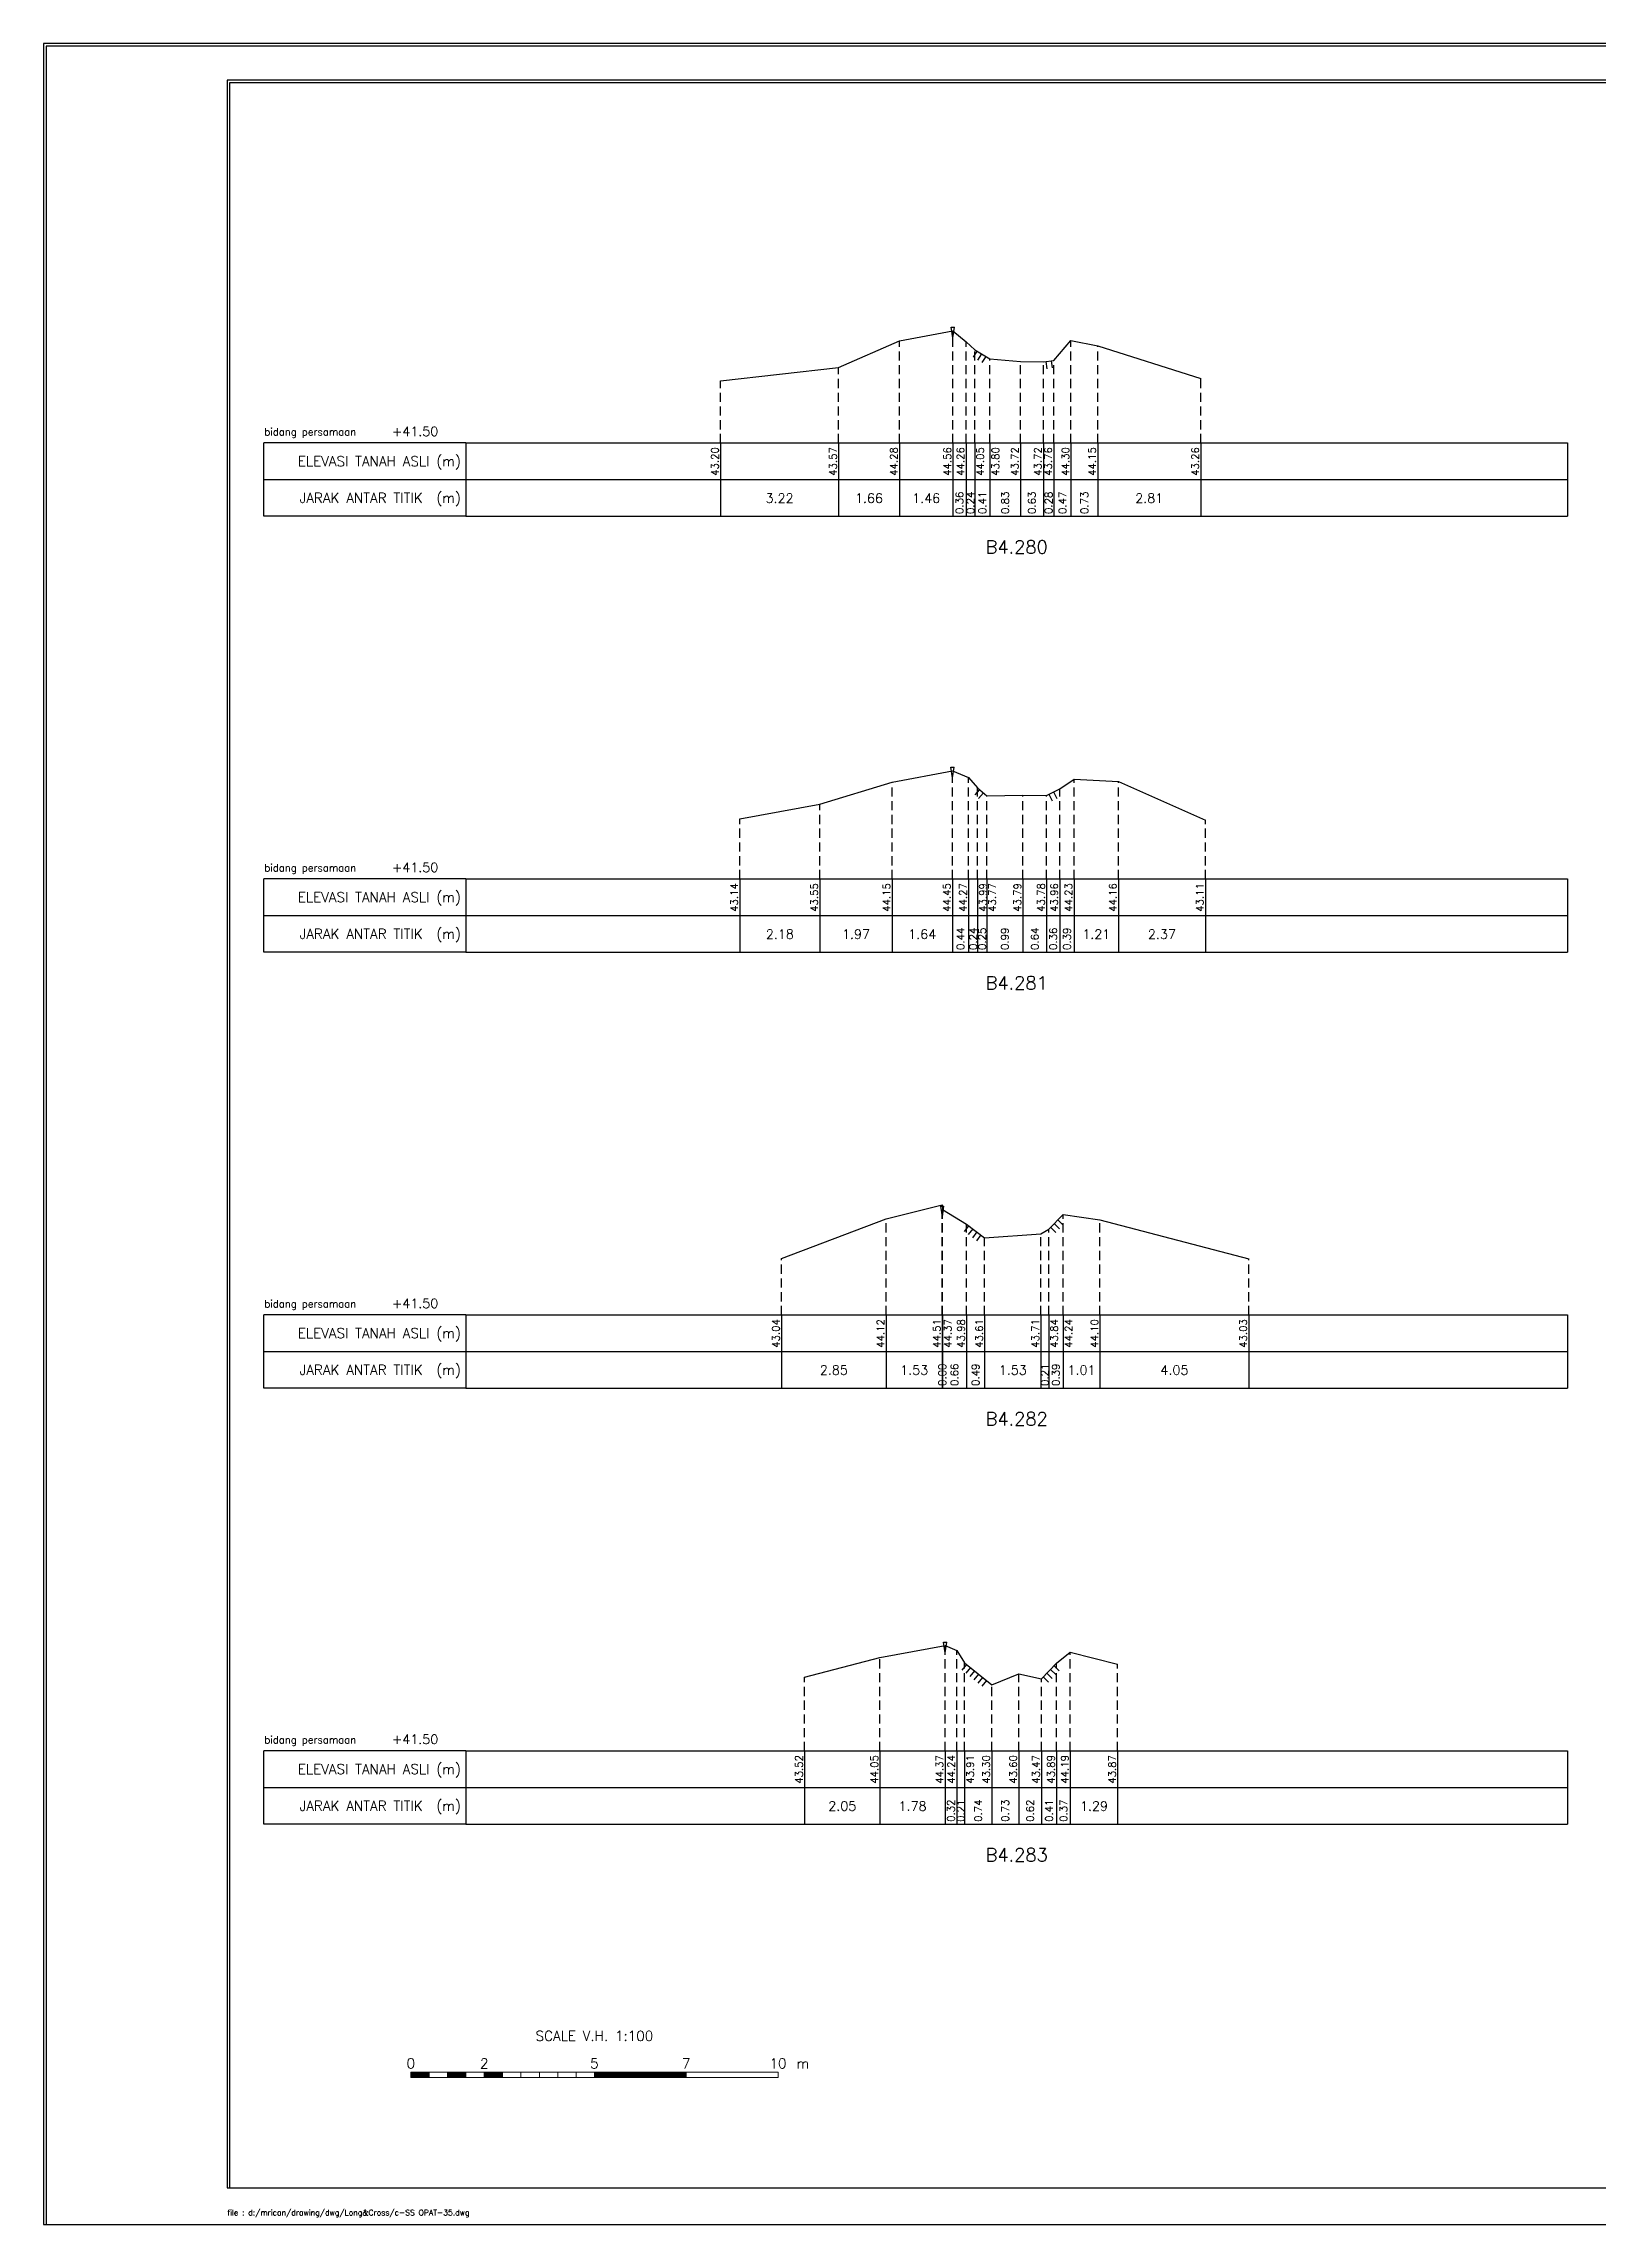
# Model space of a CAD drawing. Header units: inches. Extents: x -11 to 3175, y -842 to -783.
# Drawn here: x 2919 to 2961.3, y -842 to -782.6 of the extents above; entities that cross this region are included whole.
import ezdxf
from ezdxf.enums import TextEntityAlignment as Align

# ---------------------------------------------------------------- set-up
doc = ezdxf.new("R2010")
doc.units = ezdxf.units.IN
doc.header["$MEASUREMENT"] = 0
doc.linetypes.add('DASHED2', pattern=[0.375, 0.25, -0.125])
doc.layers.add('KOP', color=7, linetype='Continuous')
doc.layers.add('pelengkap', color=7, linetype='Continuous')
doc.styles.add('ARIAL', font='arial.ttf')
doc.styles.add('battang01', font='arial.ttf')
doc.styles.add('L100', font='simplex.shx', dxfattribs={"height": 0.254})
doc.styles.add('L140', font='simplex.shx', dxfattribs={"height": 0.356})
doc.styles.add('L60', font='simplex.shx', dxfattribs={"height": 0.152})
doc.styles.add('L80', font='simplex.shx', dxfattribs={"height": 0.203})
doc.styles.add('ROMANS-N', font='ROMANS.SHX', dxfattribs={"width": 0.8})
doc.styles.add('SONDU', font='arial.ttf')
doc.styles.get("Standard").update_dxf_attribs({"font": 'simplex.shx'})
doc.styles.add('STYLE1', font='arial.ttf', dxfattribs={"height": 0.2})

# ---------------------------------------------------------------- blocks, each defined once
blk = doc.blocks.new('kop')
at = {"layer": 'KOP'}
h = blk.add_hatch(color=3, dxfattribs=at)
h.paths.add_polyline_path([(609.87, 69.8), (591.81, 69.8), (591.81, 51.91), (609.87, 51.91)])
h.paths.add_polyline_path([(592.1, 52.25), (592.1, 69.5), (609.53, 69.5), (609.53, 52.25)], flags=16)
edge = h.paths.add_edge_path(flags=0)
edge.add_line((608.87, 52.91), (601.67, 52.91))
edge.add_ellipse((597.68, 52.92), major_axis=(2.82, 2.82), ratio=1, start_angle=314.84704, end_angle=495.15296)
edge.add_line((593.69, 52.91), (592.76, 52.91))
edge.add_line((592.76, 52.91), (592.76, 58.63))
edge.add_line((592.76, 58.63), (595.43, 58.63))
edge.add_ellipse((595.43, 63.37), major_axis=(-3.35, 3.35), ratio=1, start_angle=135, end_angle=315)
edge.add_line((595.43, 68.11), (595.43, 68.84))
edge.add_line((595.43, 68.84), (601.65, 68.84))
edge.add_line((601.65, 68.84), (601.65, 58.59))
edge.add_ellipse((604.86, 58.63), major_axis=(2.26, 2.26), ratio=1, start_angle=135.57378, end_angle=315)
edge.add_line((608.06, 58.63), (608.87, 58.63))
edge.add_line((608.87, 58.63), (608.87, 52.91))
h = blk.add_hatch(dxfattribs=at)
h.set_pattern_fill('ANSI31', color=21)
h.paths.add_polyline_path([(609.53, 69.5), (592.1, 69.5), (592.1, 52.25), (609.53, 52.25)])
edge = h.paths.add_edge_path(flags=16)
edge.add_line((608.06, 58.63), (608.87, 58.63))
edge.add_line((608.87, 58.63), (608.87, 52.91))
edge.add_line((608.87, 52.91), (601.67, 52.91))
edge.add_ellipse((597.68, 52.92), major_axis=(-2.82, 2.82), ratio=1, start_angle=224.84704, end_angle=405.15296)
edge.add_line((593.69, 52.91), (592.76, 52.91))
edge.add_line((592.76, 52.91), (592.76, 58.63))
edge.add_line((592.76, 58.63), (595.43, 58.63))
edge.add_ellipse((595.43, 63.37), major_axis=(-3.35, 3.35), ratio=1, start_angle=135, end_angle=315)
edge.add_line((595.43, 68.11), (595.43, 68.84))
edge.add_line((595.43, 68.84), (601.65, 68.84))
edge.add_line((601.65, 68.84), (601.65, 58.59))
edge.add_ellipse((604.86, 58.63), major_axis=(-2.26, 2.26), ratio=1, start_angle=45.57378, end_angle=225)
h = blk.add_hatch(color=3, dxfattribs=at)
edge = h.paths.add_edge_path()
edge.add_line((601.65, 68.84), (595.43, 68.84))
edge.add_line((595.43, 68.84), (595.43, 68.11))
edge.add_ellipse((595.43, 63.37), major_axis=(-3.35, 3.35), ratio=1, start_angle=135, end_angle=315, ccw=False)
edge.add_line((595.43, 58.63), (592.76, 58.63))
edge.add_line((592.76, 58.63), (592.76, 52.91))
edge.add_line((592.76, 52.91), (593.69, 52.91))
edge.add_ellipse((597.68, 52.92), major_axis=(-2.82, 2.82), ratio=1, start_angle=-135.15296, end_angle=45.15296, ccw=False)
edge.add_line((601.67, 52.91), (608.87, 52.91))
edge.add_line((608.87, 52.91), (608.87, 58.63))
edge.add_line((608.87, 58.63), (608.06, 58.63))
edge.add_ellipse((604.86, 58.63), major_axis=(2.26, 2.26), ratio=1, start_angle=134.42622, end_angle=315, ccw=False)
edge.add_line((601.65, 58.66), (601.65, 68.84))
h = blk.add_hatch(dxfattribs=at)
h.set_pattern_fill('ANSI31', color=41)
h.paths.add_polyline_path([(595.59, 25.44), (591.99, 25.44), (591.99, 22.12), (595.59, 22.12)])
h.paths.add_polyline_path([(594.83, 23.8), (595.49, 22.51), (594.95, 22.51), (594.37, 23.59), (594.37, 22.51), (593.85, 22.51), (593.85, 24.73), (593.24, 22.51), (592.84, 22.51), (592.12, 25.05), (592.67, 25.05), (593.03, 23.54), (593.41, 25.05), (594.37, 25.05), (594.37, 23.99), (594.89, 25.05), (595.46, 25.05)], flags=16)
at = {"color": 2}
blk.add_lwpolyline([(-49.29, -9.99), (790.69, -9.99), (790.69, 583.29), (-49.29, 583.29)], close=True, dxfattribs=at)
at = {"color": 6}
blk.add_lwpolyline([(0.65, 0), (780.7, 0), (780.7, 573.3), (0.65, 573.3)], close=True, dxfattribs=at)
at = {"layer": 'KOP', "color": 5}
for p, q in [((590.8, 70.96), (590.8, 29.98)), ((590.8, 70.96), (780.7, 70.96)), ((400.9, 29.98), (400.9, 0)), ((400.9, 29.98), (590.8, 29.98)), ((590.8, 29.98), (590.8, 0))]:
    blk.add_line(p, q, dxfattribs=at)
at = {"layer": 'KOP', "color": 3}
for p, q in [((591.81, 69.8), (609.87, 69.8)), ((591.81, 51.91), (591.81, 69.8)), ((592.1, 69.5), (609.53, 69.5)), ((592.1, 52.25), (592.1, 69.5)), ((595.43, 68.84), (595.43, 68.11)), ((595.43, 68.84), (601.65, 68.84)), ((601.65, 58.59), (601.65, 68.84)), ((609.53, 69.5), (609.53, 52.25)), ((609.87, 69.8), (609.87, 51.91)), ((592.76, 52.91), (592.76, 58.63)), ((595.43, 58.63), (592.76, 58.63)), ((608.87, 58.63), (608.06, 58.63)), ((608.87, 58.63), (608.87, 52.91)), ((609.87, 51.91), (591.81, 51.91)), ((609.53, 52.25), (592.1, 52.25)), ((593.69, 52.91), (592.76, 52.91)), ((608.87, 52.91), (601.67, 52.91)), ((720.73, 43.98), (780.7, 43.98)), ((720.73, 36.98), (780.7, 36.98)), ((415.9, 29.98), (415.9, 0)), ((430.89, 29.98), (430.89, 0)), ((545.83, 29.98), (545.83, 0)), ((560.82, 29.98), (560.82, 0)), ((575.81, 29.98), (575.81, 0)), ((655.77, 29.98), (655.77, 11.99)), ((675.76, 29.98), (675.76, 0)), ((705.74, 29.98), (705.74, 0)), ((400.9, 24.99), (590.8, 24.99)), ((655.77, 23.99), (720.73, 23.99)), ((720.73, 23.99), (780.7, 23.99)), ((400.9, 19.99), (590.8, 19.99)), ((655.77, 17.99), (720.73, 17.99)), ((720.73, 17.99), (780.7, 17.99)), ((740.72, 17.99), (740.72, 0)), ((400.9, 14.99), (590.8, 14.99)), ((590.8, 6), (720.73, 6))]:
    blk.add_line(p, q, dxfattribs=at)
at = {"layer": 'KOP', "color": 4}
for p, q in [((610.79, 70.96), (610.79, 50.97)), ((720.73, 70.96), (720.73, 0)), ((590.8, 50.97), (720.73, 50.97)), ((720.73, 50.97), (780.7, 50.97)), ((590.8, 29.98), (720.73, 29.98)), ((720.73, 29.98), (780.7, 29.98)), ((590.8, 11.99), (720.73, 11.99))]:
    blk.add_line(p, q, dxfattribs=at)
at = {"layer": 'KOP', "color": 41}
blk.add_line((595.59, 22.12), (591.99, 22.12), dxfattribs=at)
for points in [[(591.99, 25.44), (595.59, 25.44)], [(592.12, 25.05), (592.67, 25.05)], [(592.12, 25.05), (592.84, 22.51)], [(592.2, 25.44), (592.42, 25.44)], [(592.63, 25.44), (592.84, 25.44)], [(592.67, 25.05), (593.03, 23.54), (593.41, 25.05)], [(593.05, 25.44), (593.26, 25.44)], [(593.24, 22.51), (593.85, 24.73)], [(593.41, 25.05), (594.37, 25.05)], [(593.48, 25.44), (593.69, 25.44)], [(593.85, 22.51), (593.85, 24.73)], [(593.9, 25.44), (594.11, 25.44)], [(594.32, 25.44), (594.53, 25.44)], [(594.37, 25.05), (594.37, 23.99)], [(594.37, 23.99), (594.89, 25.05)], [(594.75, 25.44), (594.96, 25.44)], [(594.83, 23.8), (595.46, 25.05)], [(594.83, 23.8), (595.49, 22.51)], [(594.89, 25.05), (595.46, 25.05)], [(595.17, 25.44), (595.38, 25.44)], [(592.84, 22.51), (593.24, 22.51)], [(593.85, 22.51), (594.37, 22.51)], [(594.95, 22.51), (594.37, 23.59)], [(594.37, 23.59), (594.37, 22.51)], [(594.95, 22.51), (595.49, 22.51)]]:
    blk.add_lwpolyline(points, dxfattribs=at)
at = {"layer": 'KOP', "color": 42}
for points in [[(592.2, 29.11), (592.2, 25.44)], [(592.54, 29.11), (592.54, 25.44)], [(592.96, 29.11), (592.96, 25.44)], [(593.38, 29.11), (593.38, 25.44)], [(593.81, 29.11), (593.81, 25.44)], [(594.23, 29.11), (594.23, 25.44)], [(594.65, 29.11), (594.65, 25.44)], [(595.08, 29.11), (595.08, 25.44)], [(595.5, 29.11), (595.5, 25.44)]]:
    blk.add_lwpolyline(points, dxfattribs=at)
at = {"layer": 'KOP', "color": 3}
for centre, major_axis, start_param, end_param in [((595.43, 63.37), (-3.35, 3.35), 2.356194, 5.497787), ((597.68, 52.92), (-2.82, 2.82), 3.924321, 7.071253), ((604.86, 58.63), (-2.26, 2.26), 0.785398, 3.926991)]:
    blk.add_ellipse(centre, major_axis=major_axis, ratio=1, start_param=start_param, end_param=end_param, dxfattribs=at)
at = {"layer": 'KOP', "color": 5, "style": 'SONDU'}
for s, height, width, p, p2 in [('MINISTRY OF PUBLIC WORKS AND HOUSING', 3.4982, 0.971049, (612.49, 65.4), (715.58, 65.4)), ('DIRECTORATE GENERAL OF WATER RESOURCES', 2.7485, 1.100714, (612.33, 60.62), (715.42, 60.62)), ('DIRECTORATE OF IRRIGATION AND LOWLAND', 1.9989, 1.638753, (612.52, 56.15), (715.75, 56.15))]:
    blk.add_text(s, height=height, dxfattribs=dict(at, width=width)).set_placement(p, p2, align=Align.FIT)
at = {"layer": 'KOP', "color": 3, "style": 'ROMANS-N', "width": 1.832261}
blk.add_text('Jalan Pattimura No. 20 Kebayoran Baru, Jakarta Selatan', height=1.2493, dxfattribs=at).set_placement((612.79, 53.07), (715.58, 53.07), align=Align.FIT)
at = {"layer": 'KOP', "color": 5, "style": 'ARIAL'}
blk.add_text('Subject:', height=3.252, dxfattribs=at).set_placement((593.75, 45.87))
at = {"layer": 'KOP', "color": 3}
for s, height, style, p in [('Scheme', 1.999, 'battang01', (722.75, 46.66)), (':', 2, 'battang01', (740.37, 46.56)), ('D.I MRICAN', 1.999, 'battang01', (742.66, 46.66)), ('District', 1.999, 'battang01', (722.68, 39.97)), ('KEDIRI', 1.999, 'battang01', (742.66, 39.66)), (':', 2, 'battang01', (740.38, 39.87)), ('Province', 1.999, 'battang01', (722.75, 32.66)), (':', 2, 'battang01', (740.37, 32.57)), ('EAST JAVA', 1.999, 'battang01', (742.66, 32.66)), ('Prepared by', 1.9989, 'battang01', (657.14, 25.79)), ('No. of Sheet ', 1.9989, 'battang01', (722.52, 26.68)), (':', 2, 'battang01', (740.38, 25.62)), ('in joint venture with:', 1.2493, 'SONDU', (597.56, 21.07)), ('Checked by', 1.999, 'battang01', (657.14, 19.79)), ('Register', 1.999, 'battang01', (722.52, 20.02)), (':', 2, 'battang01', (740.36, 19.92)), ('Team Leader', 1.9989, 'battang01', (657.14, 13.79)), ('Yoo, Kang-Keun', 1.9989, 'battang01', (677.26, 13.79)), ('Date :', 1.999, 'battang01', (722.52, 13.49)), ('No. of Contract :', 1.9989, 'battang01', (743.52, 13.49)), ('No.', 2, 'STYLE1', (404.73, 6.99)), ('Date', 2, 'STYLE1', (417.78, 6.99)), ('Revised', 2, 'STYLE1', (483.04, 7.17)), ('Drawn', 2, 'STYLE1', (550.92, 7.18)), ('Checked', 2, 'STYLE1', (562.62, 7.11)), ('Approv.', 2, 'STYLE1', (578.86, 7.21)), ('Acknowledge by', 1.9989, 'battang01', (592.18, 7.8)), (':', 2, 'battang01', (612.76, 7.81)), ('Approved by', 1.9989, 'battang01', (592.18, 1.8)), (':', 2, 'battang01', (612.81, 1.77)), ('Directorate of Irrigations and Lowlands', 1.9989, 'battang01', (614.08, 1.59))]:
    blk.add_text(s, height=height, dxfattribs=dict(at, style=style)).set_placement(p)
at = {"layer": 'KOP', "color": 6, "style": 'SONDU'}
blk.add_text('PT. VIRAMA KARYA (Persero)', height=2.5809, dxfattribs=at).set_placement((597.36, 26.15))
at = {"layer": 'KOP', "color": 42, "style": 'SONDU'}
blk.add_text('VIRAMA', height=0.942, dxfattribs=at).set_placement((591.3, 21.04))
at = {"layer": 'KOP', "color": 4, "style": 'SONDU'}
for s, p in [('Korean Rural Community Corporation', (592.02, 18.86)), ('PT. Wiratman', (592.02, 16.86)), ('PT. Terasis Erojaya', (591.94, 12.59)), ('PT. Tuah Agung Anugrah', (592, 14.73))]:
    blk.add_text(s, height=1.4992, dxfattribs=at).set_placement(p)
at = {"layer": 'KOP', "color": 3, "insert": (719.86, 60.77), "char_height": 2.4987, "width": 61.4394, "attachment_point": 4, "style": 'SONDU'}
blk.add_mtext('\\pi1.9124;Project Preparation Consultant (PPC)\\P\\pi3.0493;Firm For Develompent of the Mrican \\P\\pi7.7731;Irrigation System In East Java', dxfattribs=at)
at = {"layer": 'KOP', "color": 2, "insert": (597.57, 24.25), "char_height": 0.9995, "width": 48.7181, "attachment_point": 1, "style": 'SONDU'}
blk.add_mtext('Jl. Hang Tuah Raya No.26, Kebayoran Baru Jakarta Selatan 12120 Indonesia', dxfattribs=at)
blk = doc.blocks.new('*X6')
at = {"color": 0}
for p, q in [((20000, 6250), (25000, 6250)), ((20000, 6200), (25000, 6200)), ((20000, 6150), (25000, 6150)), ((20000, 6100), (25000, 6100)), ((20000, 6050), (25000, 6050))]:
    blk.add_line(p, q, dxfattribs=at)
blk = doc.blocks.new('*X5')
at = {"color": 0}
for p, q in [((14000, 6250), (15000, 6250)), ((14000, 6200), (15000, 6200)), ((14000, 6150), (15000, 6150)), ((14000, 6100), (15000, 6100)), ((14000, 6050), (15000, 6050))]:
    blk.add_line(p, q, dxfattribs=at)
blk = doc.blocks.new('*X3')
at = {"color": 0}
for p, q in [((10000, 6250), (11000, 6250)), ((10000, 6200), (11000, 6200)), ((10000, 6150), (11000, 6150)), ((10000, 6100), (11000, 6100)), ((10000, 6050), (11000, 6050))]:
    blk.add_line(p, q, dxfattribs=at)
blk = doc.blocks.new('*X4')
at = {"color": 0}
for p, q in [((12000, 6250), (13000, 6250)), ((12000, 6200), (13000, 6200)), ((12000, 6150), (13000, 6150)), ((12000, 6100), (13000, 6100)), ((12000, 6050), (13000, 6050))]:
    blk.add_line(p, q, dxfattribs=at)
blk = doc.blocks.new('c100')
at = {"color": 2}
blk.add_lwpolyline([(-5, -1), (79.1, -1), (79.1, 58.4), (-5, 58.4)], close=True, dxfattribs=at)
at = {"color": 6}
blk.add_lwpolyline([(0, 0), (78.1, 0), (78.1, 57.4), (0, 57.4)], close=True, dxfattribs=at)
at = {"color": 3, "lineweight": 0}
for points in [[(5, 3), (5.5, 3), (5.5, 3.15), (5, 3.15)], [(5.5, 3), (6, 3), (6, 3.15), (5.5, 3.15)], [(6, 3), (6.5, 3), (6.5, 3.15), (6, 3.15)], [(6.5, 3), (7, 3), (7, 3.15), (6.5, 3.15)], [(7, 3), (7.5, 3), (7.5, 3.15), (7, 3.15)], [(7.5, 3), (8, 3), (8, 3.15), (7.5, 3.15)], [(8, 3), (8.5, 3), (8.5, 3.15), (8, 3.15)], [(8.5, 3), (9, 3), (9, 3.15), (8.5, 3.15)], [(9, 3), (9.5, 3), (9.5, 3.15), (9, 3.15)], [(9.5, 3), (10, 3), (10, 3.15), (9.5, 3.15)], [(10, 3), (12.5, 3), (12.5, 3.15), (10, 3.15)], [(12.5, 3), (15, 3), (15, 3.15), (12.5, 3.15)]]:
    blk.add_lwpolyline(points, close=True, dxfattribs=at)
at = {"color": 1, "lineweight": 0, "xscale": 0.0005, "yscale": 0.0005, "zscale": 0.0005}
for name in ['*X3', '*X4', '*X5', '*X6']:
    blk.add_blockref(name, (0, 0), dxfattribs=at)
at = {"color": 3}
for s, p in [('SCALE V.H. 1:100', (10, 4)), ('0', (5, 3.25)), ('2', (7, 3.25)), ('5', (10, 3.25)), ('7', (12.5, 3.25)), ('10', (15, 3.25))]:
    blk.add_text(s, height=0.27, dxfattribs=at).set_placement(p, align=Align.CENTER)
blk.add_text('m', height=0.27, dxfattribs=at).set_placement((15.5, 3.25))
blk = doc.blocks.new('das2')
at = {"color": 5, "linetype": 'Continuous'}
for q in [(0, 1), (17.75, 1)]:
    blk.add_line((2.75, 1), q, dxfattribs=at)
at = {"color": 3, "linetype": 'Continuous'}
for p, q in [((2.75, 1), (2.75, 0)), ((17.75, 1), (17.75, 0)), ((0, 0.5), (17.75, 0.5)), ((2.75, 0), (0, 0)), ((2.75, 0), (17.75, 0))]:
    blk.add_line(p, q, dxfattribs=at)
blk.add_lwpolyline([(0, 0), (0, 1)], dxfattribs=at)
blk.add_text('bidang persamaan', height=0.1, dxfattribs=at).set_placement((0.005, 1.1))
at = {"color": 5, "linetype": 'Continuous'}
for s, p in [('ELEVASI TANAH ASLI (m)', (2.683, 0.683)), ('JARAK ANTAR TITIK  (m)', (2.683, 0.183))]:
    blk.add_text(s, height=0.135, dxfattribs=at).set_placement(p, align=Align.RIGHT)
blk = doc.blocks.new('gbrpatok')
at = {"color": 2, "linetype": 'Continuous'}
for p, q in [((-0.00045, 0.00096), (0.00045, 0.00096)), ((0, -0.00196), (-0.00045, 0.00096)), ((0, -0.00196), (0.00045, 0.00096))]:
    blk.add_line(p, q, dxfattribs=at)

msp = doc.modelspace()

# ---------------------------------------------------------------- linework, layer by layer
at = {"color": 2, "linetype": 'Continuous', "lineweight": -3}
for p, q in [((2942.306, -790.699), (2943.763, -790.419)), ((2943.763, -790.419), (2944.12, -790.72)), ((2940.649, -791.418), (2942.306, -790.699)), ((2944.12, -790.72), (2944.358, -790.938)), ((2944.358, -790.938), (2944.772, -791.187)), ((2944.772, -791.187), (2945.6, -791.259)), ((2946.511, -791.227), (2946.978, -790.685)), ((2946.978, -790.685), (2947.707, -790.836)), ((2947.707, -790.836), (2950.514, -791.724)), ((2937.434, -791.784), (2940.649, -791.418)), ((2945.6, -791.259), (2946.228, -791.266)), ((2946.228, -791.266), (2946.511, -791.227)), ((2942.108, -802.713), (2943.748, -802.405)), ((2943.748, -802.405), (2944.189, -802.59)), ((2940.138, -803.312), (2942.108, -802.713)), ((2944.189, -802.59), (2944.434, -802.869)), ((2944.434, -802.869), (2944.685, -803.087)), ((2944.685, -803.087), (2945.67, -803.073)), ((2945.67, -803.073), (2946.314, -803.077)), ((2946.314, -803.077), (2946.674, -802.898)), ((2946.674, -802.898), (2947.063, -802.633)), ((2947.063, -802.633), (2948.27, -802.696)), ((2948.27, -802.696), (2950.639, -803.751)), ((2937.96, -803.717), (2940.138, -803.312)), ((2941.945, -814.614), (2943.474, -814.225)), ((2943.474, -814.225), (2943.475, -814.36)), ((2943.475, -814.36), (2944.135, -814.755)), ((2939.095, -815.692), (2941.945, -814.614)), ((2944.135, -814.755), (2944.627, -815.126)), ((2946.158, -815.02), (2946.372, -814.89)), ((2946.372, -814.89), (2946.762, -814.497)), ((2946.762, -814.497), (2947.768, -814.635)), ((2947.768, -814.635), (2951.822, -815.699)), ((2944.627, -815.126), (2946.158, -815.02)), ((2941.776, -826.562), (2943.553, -826.235)), ((2943.553, -826.235), (2943.868, -826.372)), ((2939.723, -827.093), (2941.776, -826.562)), ((2943.868, -826.372), (2944.082, -826.703)), ((2944.082, -826.703), (2944.822, -827.304)), ((2946.177, -827.141), (2946.585, -826.714)), ((2946.585, -826.714), (2946.96, -826.417)), ((2946.96, -826.417), (2948.249, -826.743)), ((2944.822, -827.304), (2945.556, -827.005)), ((2945.556, -827.005), (2946.177, -827.141))]:
    msp.add_line(p, q, dxfattribs=at)
at = {"color": 1, "linetype": 'DASHED2', "lineweight": -3}
for p, q in [((2943.763, -793.483), (2943.763, -790.419)), ((2942.306, -793.483), (2942.306, -790.699)), ((2944.12, -793.483), (2944.12, -790.72)), ((2944.358, -793.483), (2944.358, -790.938)), ((2944.772, -793.483), (2944.772, -791.187)), ((2946.978, -793.483), (2946.978, -790.685)), ((2947.707, -793.483), (2947.707, -790.836)), ((2937.434, -793.483), (2937.434, -791.784)), ((2940.649, -793.483), (2940.649, -791.418)), ((2945.6, -793.483), (2945.6, -791.259)), ((2946.228, -793.483), (2946.228, -791.266)), ((2946.511, -793.483), (2946.511, -791.227)), ((2950.514, -793.483), (2950.514, -791.724)), ((2943.748, -805.358), (2943.748, -802.405)), ((2942.108, -805.358), (2942.108, -802.713)), ((2944.189, -805.358), (2944.189, -802.59)), ((2944.434, -805.358), (2944.434, -802.869)), ((2944.685, -805.358), (2944.685, -803.087)), ((2945.67, -805.358), (2945.67, -803.073)), ((2946.314, -805.358), (2946.314, -803.077)), ((2946.674, -805.358), (2946.674, -802.898)), ((2947.063, -805.358), (2947.063, -802.633)), ((2948.27, -805.358), (2948.27, -802.696)), ((2940.138, -805.358), (2940.138, -803.312)), ((2937.96, -805.358), (2937.96, -803.717)), ((2950.639, -805.358), (2950.639, -803.751)), ((2943.474, -817.233), (2943.474, -814.225)), ((2943.475, -817.233), (2943.475, -814.36)), ((2941.945, -817.233), (2941.945, -814.614)), ((2944.135, -817.233), (2944.135, -814.755)), ((2946.372, -817.233), (2946.372, -814.89)), ((2946.762, -817.233), (2946.762, -814.497)), ((2947.768, -817.233), (2947.768, -814.635)), ((2944.627, -817.233), (2944.627, -815.126)), ((2946.158, -817.233), (2946.158, -815.02)), ((2939.095, -817.233), (2939.095, -815.692)), ((2951.822, -817.233), (2951.822, -815.699)), ((2943.553, -829.108), (2943.553, -826.235)), ((2941.776, -829.108), (2941.776, -826.562)), ((2943.868, -829.108), (2943.868, -826.372)), ((2944.082, -829.108), (2944.082, -826.703)), ((2946.585, -829.108), (2946.585, -826.714)), ((2946.96, -829.108), (2946.96, -826.417)), ((2948.249, -829.108), (2948.249, -826.743)), ((2939.723, -829.108), (2939.723, -827.093)), ((2944.822, -829.108), (2944.822, -827.304)), ((2945.556, -829.108), (2945.556, -827.005)), ((2946.177, -829.108), (2946.177, -827.141))]:
    msp.add_line(p, q, dxfattribs=at)
at = {"color": 1, "linetype": 'Continuous', "lineweight": -3}
for p, q in [((2937.434, -793.483), (2937.434, -795.483)), ((2940.649, -793.483), (2940.649, -795.483)), ((2942.306, -793.483), (2942.306, -795.483)), ((2943.763, -793.483), (2943.763, -795.483)), ((2944.12, -793.483), (2944.12, -795.483)), ((2944.358, -793.483), (2944.358, -795.483)), ((2944.772, -793.483), (2944.772, -795.483)), ((2945.6, -793.483), (2945.6, -795.483)), ((2946.228, -793.483), (2946.228, -795.483)), ((2946.511, -793.483), (2946.511, -795.483)), ((2946.978, -793.483), (2946.978, -795.483)), ((2947.707, -793.483), (2947.707, -795.483)), ((2950.514, -793.483), (2950.514, -795.483)), ((2937.96, -805.358), (2937.96, -807.358)), ((2940.138, -805.358), (2940.138, -807.358)), ((2942.108, -805.358), (2942.108, -807.358)), ((2943.748, -805.358), (2943.748, -807.358)), ((2944.189, -805.358), (2944.189, -807.358)), ((2944.434, -805.358), (2944.434, -807.358)), ((2944.685, -805.358), (2944.685, -807.358)), ((2945.67, -805.358), (2945.67, -807.358)), ((2946.314, -805.358), (2946.314, -807.358)), ((2946.674, -805.358), (2946.674, -807.358)), ((2947.063, -805.358), (2947.063, -807.358)), ((2948.27, -805.358), (2948.27, -807.358)), ((2950.639, -805.358), (2950.639, -807.358)), ((2939.095, -817.233), (2939.095, -819.233)), ((2941.945, -817.233), (2941.945, -819.233)), ((2943.474, -817.233), (2943.474, -819.233)), ((2943.475, -817.233), (2943.475, -819.233)), ((2944.135, -817.233), (2944.135, -819.233)), ((2944.627, -817.233), (2944.627, -819.233)), ((2946.158, -817.233), (2946.158, -819.233)), ((2946.372, -817.233), (2946.372, -819.233)), ((2946.762, -817.233), (2946.762, -819.233)), ((2947.768, -817.233), (2947.768, -819.233)), ((2951.822, -817.233), (2951.822, -819.233)), ((2939.723, -829.108), (2939.723, -831.108)), ((2941.776, -829.108), (2941.776, -831.108)), ((2943.553, -829.108), (2943.553, -831.108)), ((2943.868, -829.108), (2943.868, -831.108)), ((2944.082, -829.108), (2944.082, -831.108)), ((2944.822, -829.108), (2944.822, -831.108)), ((2945.556, -829.108), (2945.556, -831.108)), ((2946.177, -829.108), (2946.177, -831.108)), ((2946.585, -829.108), (2946.585, -831.108)), ((2946.96, -829.108), (2946.96, -831.108)), ((2948.249, -829.108), (2948.249, -831.108))]:
    msp.add_line(p, q, dxfattribs=at)
at = {"layer": 'pelengkap', "color": 1, "linetype": 'Continuous', "lineweight": -3}
for p, q in [((2944.418, -790.974), (2944.315, -791.145)), ((2944.538, -791.046), (2944.435, -791.218)), ((2944.658, -791.118), (2944.555, -791.29)), ((2946.297, -791.256), (2946.324, -791.454)), ((2946.436, -791.237), (2946.463, -791.435)), ((2944.487, -802.915), (2944.356, -803.066)), ((2944.593, -803.007), (2944.462, -803.158)), ((2946.377, -803.046), (2946.466, -803.225)), ((2946.502, -802.983), (2946.591, -803.162)), ((2944.191, -814.797), (2944.07, -814.956)), ((2944.303, -814.881), (2944.182, -815.041)), ((2944.414, -814.965), (2944.294, -815.125)), ((2946.421, -814.84), (2946.563, -814.981)), ((2946.52, -814.741), (2946.662, -814.881)), ((2946.619, -814.641), (2946.761, -814.782)), ((2944.526, -815.05), (2944.406, -815.209)), ((2944.136, -826.747), (2944.01, -826.902)), ((2944.245, -826.835), (2944.119, -826.99)), ((2946.516, -826.787), (2946.66, -826.925)), ((2944.354, -826.923), (2944.228, -827.079)), ((2944.462, -827.011), (2944.336, -827.167)), ((2944.571, -827.1), (2944.445, -827.255)), ((2944.68, -827.188), (2944.554, -827.343)), ((2946.225, -827.09), (2946.37, -827.228)), ((2946.322, -826.989), (2946.467, -827.127)), ((2946.419, -826.888), (2946.563, -827.026))]:
    msp.add_line(p, q, dxfattribs=at)

# ---------------------------------------------------------------- block references
at = {"color": 2, "linetype": 'Continuous', "lineweight": -3}
msp.add_blockref('c100', (2924, -841), dxfattribs=at)
for name, p, xscale, yscale, zscale in [('kop', (2924, -841), 0.1, 0.1, 0.1), ('das2', (2925, -795.475), 2, 2, 2), ('das2', (2925, -807.35), 2, 2, 2), ('das2', (2925, -819.225), 2, 2, 2), ('das2', (2925, -831.1), 2, 2, 2)]:
    msp.add_blockref(name, p, dxfattribs=dict(at, xscale=xscale, yscale=yscale, zscale=zscale))
at = {"color": 1, "linetype": 'Continuous', "lineweight": -3, "xscale": 100, "yscale": 100, "zscale": 100}
for p in [(2943.763, -790.419), (2943.748, -802.405), (2943.475, -814.36), (2943.553, -826.235)]:
    msp.add_blockref('gbrpatok', p, dxfattribs=at)

# ---------------------------------------------------------------- texts
at = {"color": 3, "linetype": 'Continuous', "lineweight": -3, "style": 'L100'}
for s, p in [('+41.50', (2929.116, -793.29)), ('3.22', (2939.042, -795.108)), ('1.66', (2941.477, -795.108)), ('1.46', (2943.035, -795.108)), ('2.81', (2949.11, -795.108)), ('+41.50', (2929.116, -805.165)), ('2.18', (2939.049, -806.983)), ('1.97', (2941.123, -806.983)), ('1.64', (2942.928, -806.983)), ('1.21', (2947.667, -806.983)), ('2.37', (2949.454, -806.983)), ('+41.50', (2929.116, -817.04)), ('2.85', (2940.52, -818.858)), ('1.53', (2942.709, -818.858)), ('1.53', (2945.393, -818.858)), ('1.01', (2947.265, -818.858)), ('4.05', (2949.795, -818.858)), ('+41.50', (2929.116, -828.915)), ('2.05', (2940.75, -830.733)), ('1.78', (2942.664, -830.733)), ('1.29', (2947.605, -830.733))]:
    msp.add_text(s, height=0.254, dxfattribs=at).set_placement(p, align=Align.CENTER)
at = {"color": 3, "linetype": 'Continuous', "lineweight": -3, "style": 'L80'}
for s, p in [('43.20', (2937.384, -793.983)), ('43.57', (2940.599, -793.983)), ('44.28', (2942.255, -793.983)), ('44.56', (2943.713, -793.983)), ('44.26', (2944.07, -793.983)), ('44.05', (2944.608, -793.983)), ('43.80', (2945.021, -793.983)), ('43.72', (2945.549, -793.983)), ('43.72', (2946.177, -793.983)), ('43.76', (2946.461, -793.983)), ('44.30', (2946.928, -793.983)), ('44.15', (2947.657, -793.983)), ('43.26', (2950.464, -793.983)), ('43.14', (2937.909, -805.858)), ('43.55', (2940.088, -805.858)), ('44.15', (2942.058, -805.858)), ('44.45', (2943.698, -805.858)), ('44.27', (2944.139, -805.858)), ('43.99', (2944.684, -805.858)), ('43.77', (2944.935, -805.858)), ('43.79', (2945.62, -805.858)), ('43.78', (2946.264, -805.858)), ('43.96', (2946.624, -805.858)), ('44.23', (2947.013, -805.858)), ('44.16', (2948.22, -805.858)), ('43.11', (2950.589, -805.858)), ('43.04', (2939.045, -817.733)), ('44.12', (2941.895, -817.733)), ('44.51', (2943.424, -817.733)), ('44.37', (2943.725, -817.733)), ('43.98', (2944.085, -817.733)), ('43.61', (2944.577, -817.733)), ('43.71', (2946.108, -817.733)), ('43.84', (2946.622, -817.733)), ('44.24', (2947.012, -817.733)), ('44.10', (2947.718, -817.733)), ('43.03', (2951.771, -817.733)), ('43.52', (2939.673, -829.608)), ('44.05', (2941.726, -829.608)), ('44.37', (2943.502, -829.608)), ('44.24', (2943.818, -829.608)), ('43.91', (2944.332, -829.608)), ('43.30', (2944.772, -829.608)), ('43.60', (2945.506, -829.608)), ('43.47', (2946.127, -829.608)), ('43.89', (2946.535, -829.608)), ('44.19', (2946.91, -829.608)), ('43.87', (2948.199, -829.608))]:
    msp.add_text(s, height=0.203, rotation=90, dxfattribs=at).set_placement(p, align=Align.CENTER)
for s, p in [('0.36', (2943.942, -795.108)), ('0.24', (2944.239, -795.108)), ('0.41', (2944.565, -795.108)), ('0.83', (2945.186, -795.108)), ('0.63', (2945.914, -795.108)), ('0.28', (2946.369, -795.108)), ('0.47', (2946.745, -795.108)), ('0.73', (2947.343, -795.108)), ('0.44', (2943.969, -806.983)), ('0.24', (2944.312, -806.983)), ('0.25', (2944.56, -806.983)), ('0.99', (2945.178, -806.983)), ('0.64', (2945.992, -806.983)), ('0.36', (2946.494, -806.983)), ('0.39', (2946.869, -806.983)), ('0.00', (2943.474, -818.858)), ('0.66', (2943.805, -818.858)), ('0.49', (2944.381, -818.858)), ('0.21', (2946.265, -818.858)), ('0.39', (2946.567, -818.858)), ('0.32', (2943.71, -830.733)), ('0.21', (2943.975, -830.733)), ('0.74', (2944.452, -830.733)), ('0.73', (2945.189, -830.733)), ('0.62', (2945.866, -830.733)), ('0.41', (2946.381, -830.733)), ('0.37', (2946.773, -830.733))]:
    msp.add_text(s, height=0.203, rotation=90, dxfattribs=at).set_placement(p, align=Align.MIDDLE_CENTER)
at = {"color": 4, "linetype": 'Continuous', "lineweight": -3, "style": 'L140'}
for s, p in [('B4.280', (2945.5, -796.487)), ('B4.281', (2945.5, -808.362)), ('B4.282', (2945.5, -820.237)), ('B4.283', (2945.5, -832.112))]:
    msp.add_text(s, height=0.356, dxfattribs=at).set_placement(p, align=Align.CENTER)
at = {"color": 2, "linetype": 'Continuous', "lineweight": -3, "style": 'L60'}
msp.add_text('file : d:/mrican/drawing/dwg/Long&Cross/c-SS OPAT-35.dwg', height=0.152, dxfattribs=at).set_placement((2924, -841.8), align=Align.BOTTOM_LEFT)

doc.saveas('drawing.dxf')
